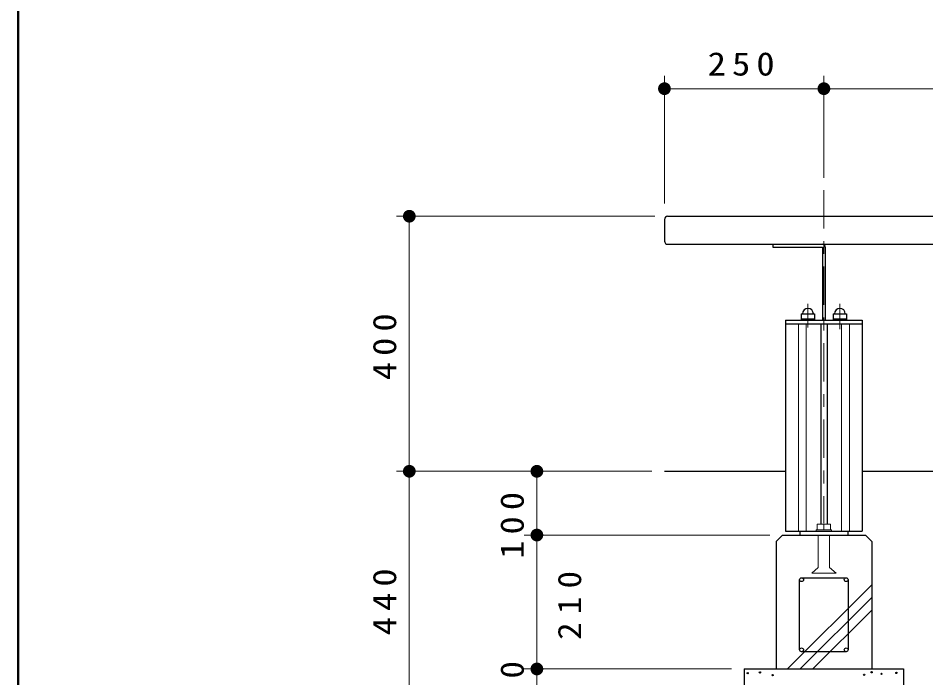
# Model space of a CAD drawing. Units: millimetres on the paper, scale 1:20. Extents: x -365 to 10, y -38 to 257.
# Drawn here: x -365 to -293.8, y 95.2 to 146.9 of the extents above; entities that cross this region are included whole.
import ezdxf

# ---------------------------------------------------------------- set-up
doc = ezdxf.new("R2010")
doc.units = ezdxf.units.MM
doc.linetypes.add('USER2', pattern=[6, 3, -1, 1, -1])
doc.layers.add('LY_1', color=7, linetype='Continuous', lineweight=25)
doc.layers.add('LY_2', color=7, linetype='Continuous', lineweight=13)
doc.styles.add('ＭＳ ゴシック', font='')
doc.styles.get('ＭＳ ゴシック').set_extended_font_data('MS Gothic')

# ---------------------------------------------------------------- blocks, each defined once
blk = doc.blocks.new('filled_dot')
at = {"color": 0, "linetype": 'Continuous', "lineweight": -2, "const_width": 1.25}
blk.add_lwpolyline([(-0.625, 0, 1), (0.625, 0, 1)], format="xyb", close=True, dxfattribs=at)

msp = doc.modelspace()

# ---------------------------------------------------------------- linework, layer by layer
at = {"layer": 'LY_1', "lineweight": 13}
for p, q in [((-314.336, 132.353), (-314.336, 142.353)), ((-301.836, 134.353), (-301.836, 142.353)), ((-314.336, 141.353), (-301.836, 141.353)), ((-301.836, 141.353), (-236.836, 141.353)), ((-315.086, 131.353), (-335.336, 131.353)), ((-334.336, 111.353), (-334.336, 131.353)), ((-303.836, 122.903), (-303.836, 106.653)), ((-303.221, 122.903), (-303.221, 106.653)), ((-300.451, 122.903), (-300.451, 106.653)), ((-299.836, 122.903), (-299.836, 106.653)), ((-315.336, 111.353), (-335.336, 111.353)), ((-334.336, 89.353), (-334.336, 111.353)), ((-324.336, 106.353), (-324.336, 111.353)), ((-306.086, 106.353), (-325.336, 106.353)), ((-324.336, 95.853), (-324.336, 106.353)), ((-304.68, 95.853), (-298.086, 102.447)), ((-303.691, 95.853), (-298.086, 101.458)), ((-302.701, 95.853), (-298.086, 100.468)), ((-309.086, 95.853), (-325.336, 95.853)), ((-309.086, 95.853), (-325.336, 95.853)), ((-324.336, 94.353), (-324.336, 95.853))]:
    msp.add_line(p, q, dxfattribs=at)
at = {"layer": 'LY_1', "linetype": 'USER2', "lineweight": 13}
for p, q in [((-301.836, 133.403), (-301.836, 107.278)), ((-303.086, 124.479), (-303.086, 122.64)), ((-300.586, 124.479), (-300.586, 122.501))]:
    msp.add_line(p, q, dxfattribs=at)
at = {"layer": 'LY_1'}
for p, q in [((-314.336, 131.103), (-314.336, 129.403)), ((-314.086, 131.353), (-269.336, 131.353)), ((-314.086, 129.153), (-269.336, 129.153)), ((-305.836, 129.153), (-305.836, 128.928)), ((-305.836, 128.928), (-301.949, 128.928)), ((-301.949, 128.928), (-301.949, 123.203)), ((-301.724, 128.928), (-301.724, 123.203)), ((-304.836, 123.203), (-304.836, 106.653)), ((-304.836, 123.203), (-298.836, 123.203)), ((-303.611, 123.703), (-303.611, 123.203)), ((-303.611, 123.703), (-302.561, 123.703)), ((-303.611, 123.303), (-302.561, 123.303)), ((-302.561, 123.703), (-302.561, 123.203)), ((-301.111, 123.703), (-300.061, 123.703)), ((-301.111, 123.703), (-301.111, 123.203)), ((-301.111, 123.303), (-300.061, 123.303)), ((-300.061, 123.703), (-300.061, 123.203)), ((-298.836, 123.203), (-298.836, 106.653)), ((-304.836, 122.903), (-298.836, 122.903)), ((-302.086, 122.903), (-302.086, 107.218)), ((-301.586, 122.903), (-301.586, 107.218)), ((-314.336, 111.353), (-304.836, 111.353)), ((-298.836, 111.353), (-224.336, 111.353)), ((-305.586, 105.853), (-305.086, 106.353)), ((-305.086, 106.353), (-298.586, 106.353)), ((-304.961, 106.353), (-298.711, 106.353)), ((-304.836, 106.653), (-298.836, 106.653)), ((-303.711, 106.653), (-303.711, 106.353)), ((-299.961, 106.653), (-299.961, 106.353)), ((-298.586, 106.353), (-298.086, 105.853)), ((-305.586, 105.853), (-305.586, 95.853)), ((-298.086, 105.853), (-298.086, 95.853)), ((-303.736, 97.353), (-303.736, 102.853)), ((-303.586, 103.003), (-300.086, 103.003)), ((-299.936, 102.853), (-299.936, 97.353)), ((-300.086, 97.203), (-303.586, 97.203)), ((-308.086, 95.853), (-308.086, 89.353)), ((-308.086, 95.853), (-295.586, 95.853)), ((-295.586, 95.853), (-295.586, 89.353))]:
    msp.add_line(p, q, dxfattribs=at)
at = {"layer": 'LY_1', "color": 32, "lineweight": 13}
for p, q in [((-302.436, 106.768), (-302.436, 106.653)), ((-302.436, 106.768), (-301.236, 106.768)), ((-302.361, 107.218), (-302.361, 106.768)), ((-302.361, 107.218), (-301.311, 107.218)), ((-301.836, 107.218), (-301.836, 106.768)), ((-301.311, 107.218), (-301.311, 106.768)), ((-301.236, 106.768), (-301.236, 106.653)), ((-302.286, 106.353), (-302.286, 103.803)), ((-301.386, 106.353), (-301.386, 103.803)), ((-302.286, 103.803), (-302.786, 103.353)), ((-300.886, 103.353), (-302.786, 103.353)), ((-300.886, 103.353), (-301.386, 103.803))]:
    msp.add_line(p, q, dxfattribs=at)
at = {"layer": 'LY_1'}
for centre, radius in [((-303.586, 102.853), 0.15), ((-300.086, 102.853), 0.15), ((-303.586, 97.353), 0.15), ((-300.086, 97.353), 0.15), ((-307.81, 95.528), 0.05), ((-306.853, 95.582), 0.05), ((-305.856, 95.366), 0.05), ((-298.682, 95.398), 0.05), ((-298.092, 95.595), 0.05), ((-297.324, 95.474), 0.05), ((-296.151, 95.541), 0.05)]:
    msp.add_circle(centre, radius, dxfattribs=at)
for centre, radius, start, end in [((-314.086, 131.103), 0.25, 90, 180), ((-314.086, 129.403), 0.25, 179.99999, 270), ((-301.949, 128.928), 0.225, 0, 90), ((-303.086, 123.703), 0.425, 0, 180), ((-300.586, 123.703), 0.425, 0, 180)]:
    msp.add_arc(centre, radius, start, end, dxfattribs=at)
at = {"layer": 'LY_2', "lineweight": 50}
msp.add_line((-365, 257), (-365, 0), dxfattribs=at)

# ---------------------------------------------------------------- block references
at = {"layer": 'LY_1', "lineweight": 13, "xscale": 0.4, "yscale": 0.4}
msp.add_blockref('filled_dot', (-314.336, 141.353), dxfattribs=at)
for p, rotation in [((-301.836, 141.353), 180), ((-334.336, 131.353), 270), ((-334.336, 111.353), 270), ((-324.336, 111.353), 270), ((-324.336, 106.353), 90), ((-324.336, 95.853), 90), ((-324.336, 95.853), 270)]:
    msp.add_blockref('filled_dot', p, dxfattribs=dict(at, rotation=rotation))

# ---------------------------------------------------------------- texts
at = {"layer": 'LY_1', "insert": (-308.086, 142.353), "char_height": 1.833, "attachment_point": 8, "style": 'ＭＳ ゴシック'}
msp.add_mtext('\\T1.33;\\W1.15;250', dxfattribs=at)
at = {"layer": 'LY_1', "char_height": 1.833, "rotation": 90, "style": 'ＭＳ ゴシック'}
for s, insert, attachment_point in [('\\T1.33;\\W1.15;400', (-335.336, 121.353), 8), ('\\T1.33;\\W1.15;100', (-325.336, 107.35), 8), ('\\T1.33;\\W1.15;440', (-335.336, 101.353), 8), ('\\T1.47;\\W1.1;210', (-320.836, 98.134), 7), ('\\T1.34;\\W1.1;30', (-325.336, 95.103), 8)]:
    msp.add_mtext(s, dxfattribs=dict(at, insert=insert, attachment_point=attachment_point))

doc.saveas('drawing.dxf')
